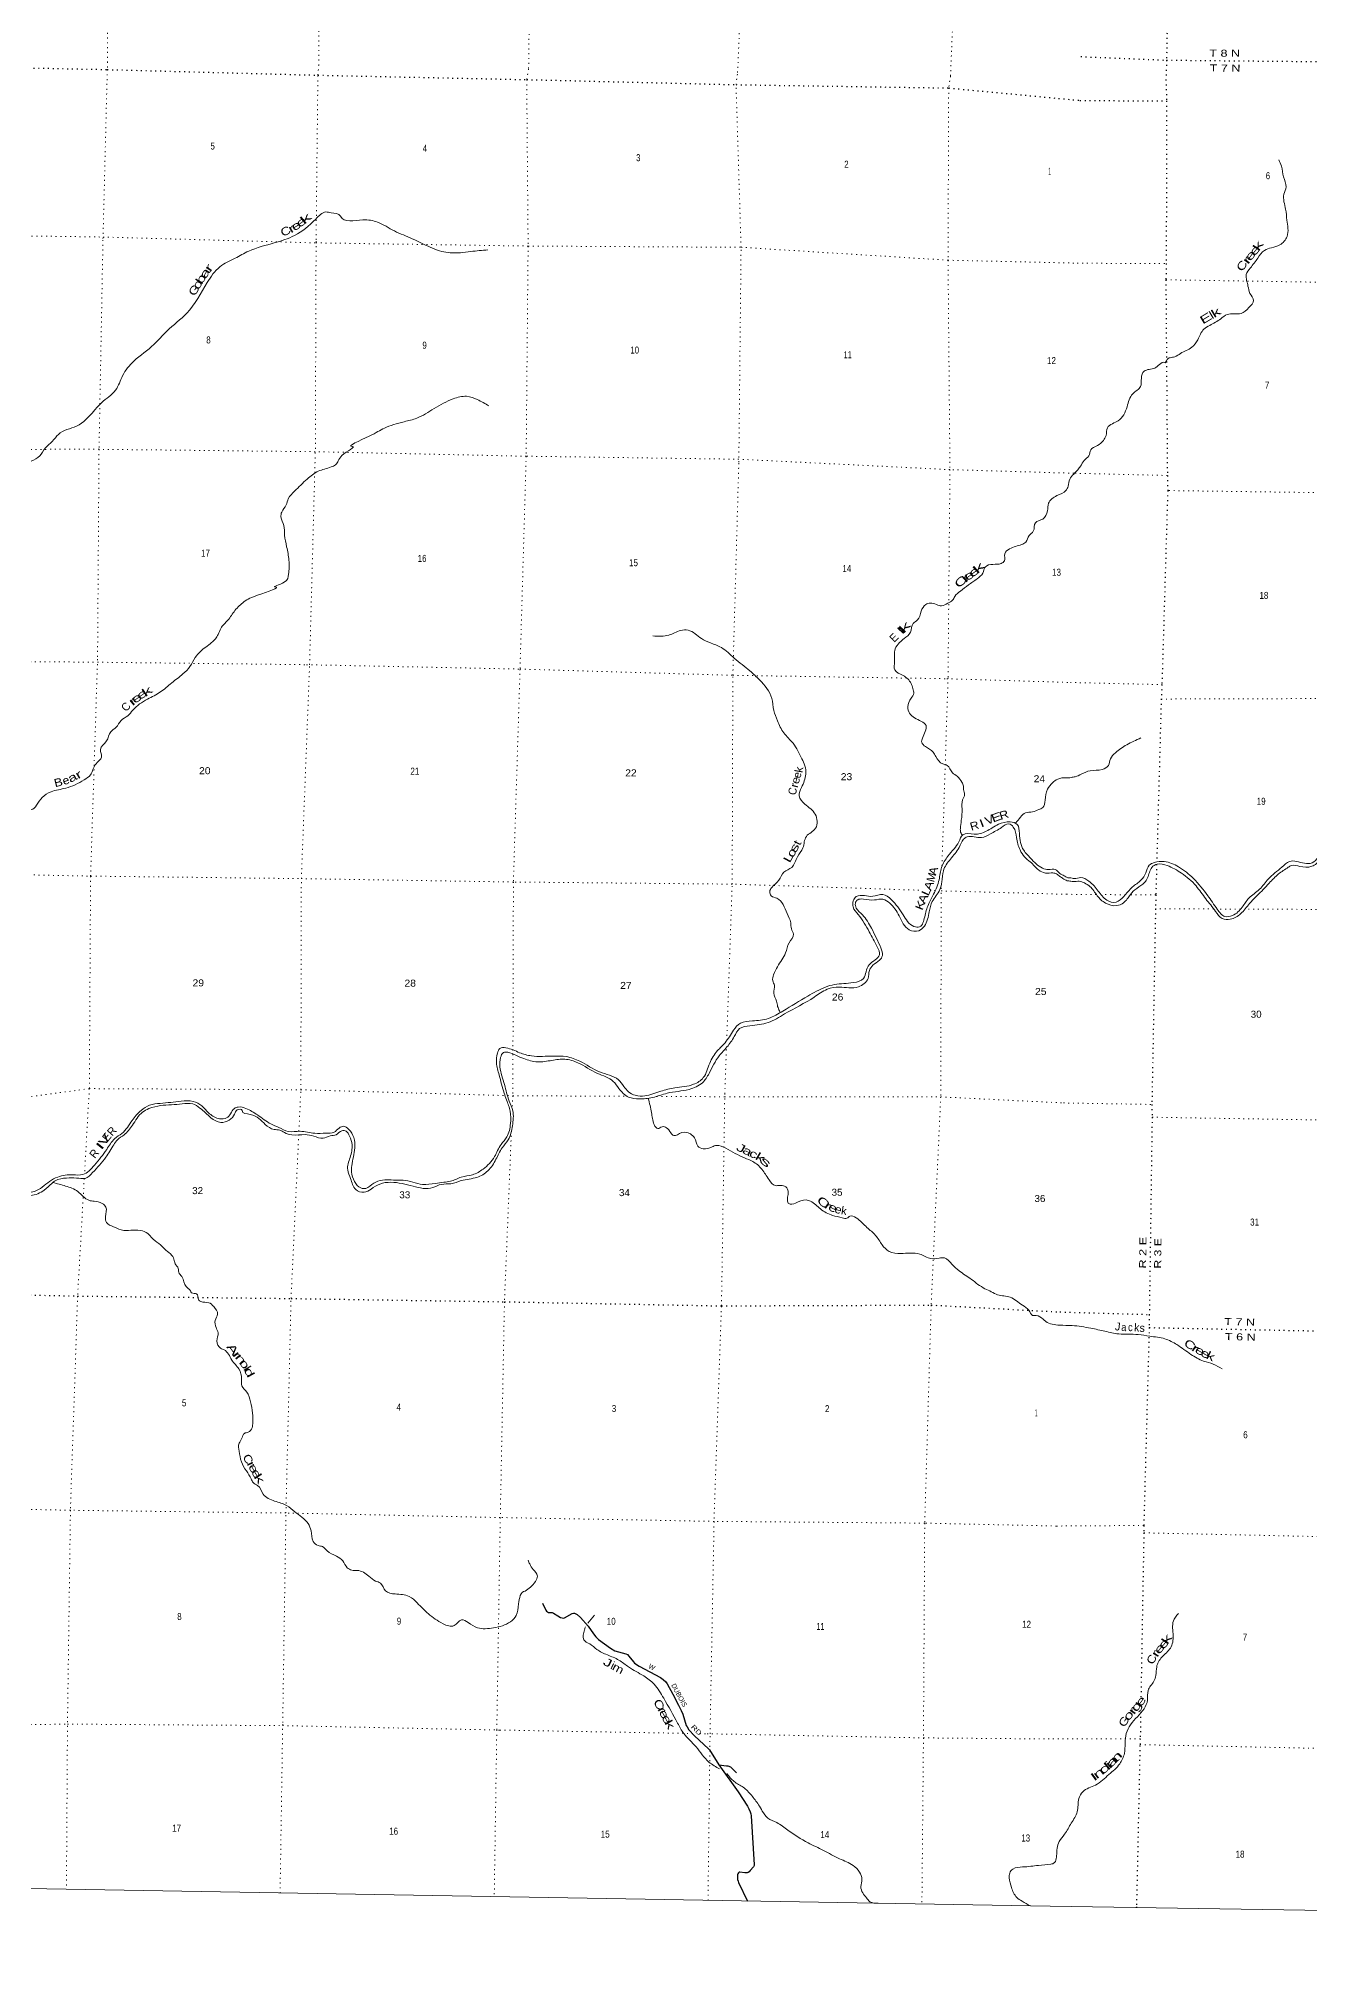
# Model space of a CAD drawing. Header units: feet. Extents: x -509309 to -252658, y -547785 to -360805.
# Drawn here: x -407270 to -375520, y -547785 to -499368 of the extents above; entities that cross this region are included whole.
import ezdxf
from ezdxf.enums import TextEntityAlignment as Align

# ---------------------------------------------------------------- set-up
doc = ezdxf.new("R2010")
doc.units = ezdxf.units.FT
doc.header["$LTSCALE"] = 80
doc.linetypes.add('DOTTED', pattern=[1.5, 0.3, -1.2])
for name, color, linetype, lineweight in [('29', 7, 'Continuous', 25), ('39', 7, 'Continuous', 13), ('4', 7, 'Continuous', 13), ('6', 7, 'DOTTED', 25), ('7', 7, 'DOTTED', 13)]:
    doc.layers.add(name, color=color, linetype=linetype, lineweight=lineweight)
doc.layers.add('30', color=7, linetype='Continuous')
doc.layers.add('41', color=7, linetype='Continuous')

msp = doc.modelspace()

# ---------------------------------------------------------------- linework, layer by layer
at = {"layer": '29'}
for points in [[(-394682.95, -538463.66), (-394601.03, -538635.27), (-394583.97, -538660.86), (-394558.38, -538682.19), (-394536.59, -538691.34), (-394440.64, -538697.67), (-394402.74, -538707.79), (-394294.6, -538781.27), (-394227.91, -538818.7), (-394191.77, -538831.79), (-394159.69, -538833.63), (-394134.1, -538827.23), (-393942.24, -538720.3), (-393905.94, -538709.76), (-393885.92, -538714.07), (-393867.59, -538718.46), (-393812.16, -538748.32), (-393733.01, -538822.95), (-393540.31, -539039.75), (-393411.04, -539230.99), (-393347.37, -539307.14), (-393279.14, -539371.13), (-392980.65, -539588.69), (-392871.11, -539650.34), (-392596.88, -539725.2), (-392554.24, -539746.53), (-392520.19, -539786.95), (-392409.26, -539929.96), (-392379.41, -539959.82), (-392262.28, -540037.35), (-391735.53, -540322.41), (-391663.04, -540373.6), (-391603.57, -540431.57), (-391564.97, -540480.25), (-391427.08, -540734.02), (-391286.05, -541013.6), (-391217.44, -541145.72), (-391177.66, -541238.35), (-391091.65, -541516.84), (-391069.62, -541555.14), (-391023.43, -541623.49), (-390881.13, -541779.84), (-390532.96, -542102.47), (-390509.6, -542131.12), (-390276.88, -542502.91)], [(-390276.88, -542502.91), (-389789.56, -543179.11), (-389560.42, -543536.86), (-389523.53, -543602.82), (-389493.68, -543677.47), (-389476.63, -543726.53), (-389464.5, -543779.32), (-389391.6, -545001.72), (-389392.41, -545021.21), (-389398.8, -545036.15), (-389406.26, -545051.07), (-389491.39, -545145.37), (-389518.2, -545172.65), (-389545.92, -545189.72), (-389567.24, -545198.24), (-389590.69, -545202.51), (-389628.94, -545200.05), (-389746.6, -545181.18), (-389765.52, -545183.32), (-389784.71, -545200.38), (-389801.76, -545225.98), (-389808.52, -545253.71), (-389810.29, -545309.16), (-389806.03, -545363.54), (-389794.3, -545411.54), (-389783.21, -545438.42), (-389558.58, -545907.47)], [(-390276.88, -542502.91), (-390085.32, -542523.58), (-390050.14, -542529.98), (-390023.45, -542537.09), (-390005.37, -542543.84), (-389984.05, -542555.57), (-389958.46, -542576.9), (-389829.53, -542705.89)]]:
    msp.add_lwpolyline(points, dxfattribs=at)
at = {"layer": '39'}
msp.add_line((-393381.41, -538761.14), (-393552.79, -538959.82), dxfattribs=at)
for points in [[(-376281.88, -502393.81), (-376214.32, -502550.68), (-376163.28, -502821.9), (-376098.11, -503071.1), (-376153.03, -503253.54), (-376110.44, -503629.1), (-376077.45, -503898.24), (-376052.23, -504107.11), (-376075.12, -504307.76), (-376252.52, -504519.78), (-376463.43, -504589.13), (-376640.23, -504656.62), (-376805.5, -504848.62), (-376993.08, -505096.73), (-377094.03, -505256.89), (-377084.63, -505409.5), (-377051.1, -505548.15), (-377001.7, -505731.04), (-376912.17, -505908.07), (-377027.24, -506086.24), (-377224.43, -506233.94), (-377573.56, -506258.53), (-377732.47, -506366.25), (-378007.96, -506529.67), (-378152.77, -506623.4), (-378308.32, -506887.7), (-378457.54, -507077.77), (-378736.99, -507231.14), (-378881.77, -507314.82), (-379000.21, -507338.4), (-379072.61, -507384.26), (-379137.13, -507462.27), (-379139.12, -507460.26), (-379263.68, -507505.89), (-379382.41, -507597.72), (-379649.52, -507676.87), (-379716.44, -507851.23), (-379737.35, -508059.91), (-379930.66, -508237.73), (-380072.42, -508564.33), (-380292.5, -508912.67), (-380439.24, -508988.32), (-380566.04, -509092.16), (-380598.91, -509280.72), (-380665.63, -509406.9), (-380812.57, -509530.72), (-380981.53, -509642.41), (-381026.26, -509788.76), (-381149.13, -509910.68), (-381233.94, -510046.82), (-381304.51, -510136.85), (-381404.21, -510246.38)], [(-396044.87, -504645.74), (-396476.42, -504685.24), (-396990.11, -504717.83), (-397404.12, -504613.06), (-397934.94, -504364.57), (-398382.12, -504171.16), (-398802.96, -503951.95), (-399173.35, -503895.79), (-399727.86, -503803.55), (-399729.82, -503799.52), (-399963.6, -503718.75), (-400095.73, -503697.27), (-400348.22, -503873.12), (-400875.87, -504284.78), (-401383.13, -504469.93), (-402022.95, -504675.72), (-402365.69, -504852.61), (-402742.89, -505065.24), (-403059.83, -505461.11), (-403569.08, -506224.08), (-404071.07, -506674.13), (-404391.35, -507005.75), (-404893.01, -507423.7), (-405175.53, -507787.84), (-405349.73, -508149.12), (-405701.9, -508462.34), (-405896.64, -508676.94), (-406325.59, -509045.51), (-406778.94, -509253.31), (-406931.18, -509430.25), (-407103.32, -509592.92), (-407243.77, -509794.05), (-407691.44, -510034.02), (-407858.09, -510246.91), (-407928.05, -510418.71), (-407964.29, -510624.98), (-407915.18, -510916.43), (-407988.95, -511068.13), (-407972.84, -511254.9), (-407940.88, -511459.89), (-408050.25, -511757.67), (-408124.73, -511977.57), (-408120.82, -511987.65), (-408179.8, -512067.27), (-408340.48, -512091.62), (-408520.47, -512238.16), (-408636.01, -512357.3), (-408826.08, -512315.13), (-409141.57, -512185.33), (-409382.26, -511998.15), (-409504.47, -511986.8), (-409622.22, -512125.98), (-409697.16, -512197.41), (-409746.82, -512345.35), (-409814.45, -512485.07), (-409823.66, -512599.33), (-409663.48, -512815.74), (-409585.19, -513001.17), (-409561.78, -513063.62), (-409497.01, -513198.75), (-409602.06, -513273.86), (-409679.32, -513375.36), (-409742.28, -513645.54), (-409763.86, -513791.78), (-409919.73, -513932.56), (-409969.75, -514114.6), (-410016.42, -514168.27), (-410050.84, -514200), (-410008.03, -514324.86), (-409948.66, -514594.36), (-409854.57, -514802.03), (-409875.91, -514926.2), (-410127.37, -515196.36), (-410281.86, -515397.35), (-410214.19, -515638.84), (-410108.69, -515714.21), (-409999.22, -515793.64), (-409922.72, -515956.98), (-409929.16, -516191.66), (-409879.6, -516438.98), (-409785.63, -516658.69), (-409785.16, -516807.17), (-409894.38, -516896.28), (-409957.39, -516977.87), (-409806.25, -517099.88), (-409633.96, -517308.39), (-409432.74, -517627.57), (-409339.39, -517907.46), (-409413.64, -518105.3), (-409434.12, -518339.82), (-409314.92, -518447.45)], [(-396019.21, -508544.45), (-396310.32, -508384.82), (-396578.19, -508303.69), (-396913.74, -508368.3), (-397391.51, -508609.94), (-397825.14, -508850.06), (-398138.87, -508936.97), (-398631.84, -509098.2), (-399016.97, -509302.72), (-399436.72, -509557.03), (-399432.71, -509557.07), (-399693.74, -509782.99), (-399854.56, -510014.01), (-399963.41, -510069.01), (-400285.37, -510175.9), (-400564.11, -510369.53), (-400876.08, -510673.15), (-401034.48, -510864.06), (-401084.21, -511018.02), (-401198.35, -511195.36), (-401217.66, -511317.55), (-401145.69, -511531), (-401126.11, -511769.97), (-401075.02, -512063.46), (-401018.37, -512401.14), (-401026, -512750.17), (-401136.36, -512949.62), (-401362.18, -513067.58), (-401360.18, -513067.6), (-401781.34, -513265.72), (-402144.11, -513440.38), (-402366.92, -513654.68), (-402545.91, -513897.53), (-402720.49, -514102.31), (-402784.23, -514254.11), (-402950.79, -514458.98), (-403239.89, -514684.6), (-403357.73, -514831.8), (-403492.4, -515055.07), (-403666.8, -515241.8), (-403947.84, -515463.49), (-404228.94, -515691.2), (-404551.67, -515872.32), (-404919.44, -516143.24), (-405047.26, -516286.32), (-405212.95, -516406.93), (-405339.02, -516574.11), (-405472.56, -516689.05), (-405577.19, -516916.65), (-405727.82, -517131.72), (-405699.68, -517318.62), (-405843.86, -517491.63), (-405979.05, -517765.05), (-406134.71, -517885.76), (-406594.1, -518095.51), (-406963.99, -518183.82), (-407184.08, -518329.93), (-407326.46, -518523.01), (-407455.93, -518631.97), (-407624.17, -518612.11), (-407814.12, -518752.52), (-407974.21, -518913.31), (-408178.43, -519075.64), (-408395.42, -519308.05), (-408516.99, -519429.14), (-408680.11, -519495.6), (-408887.76, -519409.1), (-409104.64, -519438.86), (-409251.41, -519475.41), (-409338.11, -519520.62), (-409386.85, -519542.06)], [(-381404.21, -510246.38), (-381505.85, -510371.94), (-381547.83, -510552.07), (-381601.08, -510659.84), (-381826.99, -510785.82), (-382033.5, -510976.21), (-382061.55, -511166.52), (-382179.97, -511369.9), (-382365.44, -511464.21), (-382415.75, -511674.34), (-382521.16, -511783.56), (-382605.05, -511945.17), (-382707.96, -512006.26), (-383007.86, -512113.39), (-383131.5, -512240.47), (-383139.31, -512412.94), (-383216.21, -512480.33), (-383424.99, -512502.16), (-383618.21, -512570.3), (-383679.94, -512722.12), (-383819.77, -512863.07), (-384035.94, -513017.25), (-384234.04, -513169.61), (-384379.85, -513306.48), (-384434.96, -513400.19), (-384552.05, -513475.17), (-384709.13, -513539.69), (-384835.12, -513506.23), (-384995.17, -513470.4), (-385099.79, -513503.39), (-385217.87, -513674.67), (-385308.37, -513892.39), (-385419.56, -513979.48), (-385488.02, -514199.44), (-385646.09, -514358.26), (-385757.41, -514457.38), (-385869.35, -514616.69), (-385886.15, -514688.73), (-385882.63, -514929.54), (-385878.79, -515138.25), (-385671.72, -515280.92), (-385471.21, -515475.7), (-385424.46, -515608.62), (-385401.61, -515725.24), (-385471.07, -515848.89), (-385549.52, -516064.73), (-385509.06, -516223.68), (-385387.9, -516335.33), (-385210.38, -516427.53), (-385097.14, -516529.07), (-385116.7, -516675.32), (-385184.69, -516849.15), (-385205.78, -516949.24), (-385110.64, -517056.61), (-384919.57, -517195.1), (-384848.56, -517308.22), (-384679.98, -517488.6), (-384568.07, -517525.92), (-384437.66, -517711.91), (-384316.24, -517799.5), (-384201.47, -517947.2), (-384162.35, -518041.92), (-384163.27, -518130.19), (-384132.48, -518254.92), (-384184.02, -518390.8), (-384196.34, -518611.37), (-384215.36, -518898.08), (-384239.61, -519108.49), (-384232.48, -519194.85), (-384210.91, -519241.23), (-384192.89, -519270.76)], [(-391921.97, -514292.74), (-391524.69, -514270.93), (-391230.72, -514155.71), (-391042.14, -514147.71), (-390709.42, -514355.94), (-390499.93, -514458.52), (-390212.48, -514584), (-389888.36, -514848.32), (-389498.62, -515165.51), (-389258.32, -515390.81), (-388952.29, -515851.56), (-388901.26, -516151.06), (-388809.73, -516412.88), (-388650.42, -516713.55), (-388420.53, -516974.85), (-388199.98, -517364.45), (-388125.54, -517533.79), (-388101.68, -517746.73), (-388207.4, -518078.65), (-388265.69, -518284.69), (-388125.48, -518492.85), (-387865.4, -518744.45), (-387819.11, -518921.51), (-387857.04, -519097.66), (-388087.76, -519301.84), (-388174.96, -519587.82), (-388311.63, -519811.06), (-388454.74, -520074.37), (-388648.5, -520194.67), (-388774.94, -520397.97), (-388953.26, -520576.62), (-389002.51, -520684.44), (-388963.45, -520785.18), (-388821.71, -520846.9), (-388570.97, -521224.79), (-388477.12, -521456.54), (-388462.69, -521611.18), (-388411.89, -521740.14), (-388518.45, -521959.7), (-388607.31, -522213.56), (-388809.4, -522556.48), (-388905.72, -522756.09), (-388927.36, -522908.34), (-388886.42, -523021.14), (-388904.5, -523217.57), (-388832.38, -523416.98), (-388805.66, -523547.68), (-388760.73, -523662.53), (-388743.15, -523706.86)], [(-379727.36, -516840.32), (-380081.11, -517011.44), (-380362.76, -517210.97), (-380487.76, -517363), (-380540.58, -517525.37), (-380695.47, -517631.09), (-380994.48, -517659.92), (-381217.49, -517747.29), (-381368.2, -517810.88), (-381470.19, -517828.42), (-381529.94, -517839.55)], [(-382853.99, -518963.72), (-382736.67, -518821.7), (-382613.19, -518710.67), (-382432.51, -518690.54), (-382279.5, -518632), (-382178.7, -518580.91), (-382122.65, -518396.93), (-382059.62, -518120.72), (-381935.62, -517959.54), (-381806.34, -517868.64), (-381701.76, -517839.67), (-381605.5, -517838.69), (-381529.94, -517839.55)], [(-395345.6, -524771.45), (-395149.94, -524853.81), (-394807.89, -524935.74), (-394446.54, -524897.49), (-394119.38, -524868.91), (-393799.44, -524956.62), (-393308.91, -525222.73), (-392911.92, -525421.62), (-392771.39, -525599.7), (-392530.99, -525814.96), (-392266.76, -525859.94), (-391929.51, -525825.45), (-391565.45, -525719.01), (-391019.01, -525622.56), (-390684.39, -525455.62), (-390519.56, -525224.65), (-390266.31, -524781.96), (-390071.51, -524561.34), (-389888.34, -524302.48), (-389755.95, -524105.27), (-389496.5, -524031.82), (-389044.51, -523954.42), (-388633.18, -523738.14), (-387888.83, -523314.77), (-387567.98, -523121.6), (-387260.62, -523068.73), (-386787.26, -523057.77), (-386546.49, -522851.69), (-386512.34, -522653.43), (-386426.75, -522521.93), (-386259, -522395.32), (-386187.59, -522277.71), (-386227.72, -522086.67), (-386461.26, -521596.6), (-386688.4, -521263.1), (-386841.02, -521090.92), (-386863.81, -520968.28), (-386814.87, -520890.56), (-386656.22, -520868.19), (-386385.72, -520889.16), (-386174.98, -520871.36), (-386005.53, -520967.48), (-385770.2, -521285.02), (-385517.14, -521632.85), (-385278.77, -521657.48), (-385137.2, -521542.63), (-385019.16, -521182.75), (-384942.33, -520928.76), (-384750.72, -520629.87), (-384702.61, -520437.77), (-384663.62, -520159.3), (-384486.13, -519868.27), (-384272.56, -519577.64), (-384158.13, -519372.21), (-384069.28, -519312.97), (-383710.49, -519328.87), (-383486.95, -519236.98), (-383210.55, -519075.43), (-383029.15, -518987.09), (-382915.68, -519066.56), (-382838.21, -519330.23), (-382747.18, -519640.2), (-382636.65, -519809.92), (-382491.61, -519939.89), (-382283.12, -520138.76), (-382115.49, -520216.81), (-381924.97, -520214.85), (-381836.95, -520235.86), (-381751.4, -520300.99), (-381675.73, -520351.96), (-381572.35, -520413.75)], [(-394088.57, -524799.02), (-393746.89, -524917.06), (-393254.39, -525187.2), (-392785.16, -525380.85), (-392646.52, -525546.87), (-392535.61, -525680.48), (-392362.09, -525770.63), (-392123.59, -525783.23), (-391727.38, -525671.12), (-391373.55, -525584.64), (-390905.39, -525495.38), (-390663.03, -525329.45), (-390502.88, -524970.02), (-390309.11, -524655.09), (-390120.57, -524458.49), (-389906.75, -524143.78), (-389736.51, -523971.05), (-389435.1, -523912.1), (-389039.41, -523850.14), (-388674.54, -523665.47), (-388051.01, -523290.96), (-387607.52, -523067), (-387386.27, -523003.17), (-386910.51, -522954.12), (-386660.76, -522848.46), (-386594.86, -522682.64), (-386518.86, -522508.9), (-386369.2, -522386.11), (-386259.63, -522262.89), (-386317.68, -522059.62), (-386514.33, -521686.32), (-386792.58, -521253.96), (-386918.94, -521064), (-386915.35, -520911.55), (-386842.07, -520806), (-386637.26, -520780.11), (-386428.9, -520798.4), (-386177.74, -520750.95), (-385964.54, -520881.65), (-385669.66, -521258.01), (-385399.97, -521549.84), (-385257.71, -521561.4), (-385130.82, -521313.97), (-385039.38, -521005.97), (-384908.35, -520746.55), (-384772.22, -520382.85), (-384708.86, -520074.54), (-384549.52, -519793.36), (-384397.2, -519608.4), (-384277.11, -519437.14), (-384176.99, -519257.64), (-383894.11, -519244.63), (-383594.58, -519173.62), (-383284.51, -518998.6), (-382990.56, -518939.35), (-382818.75, -519001.39), (-382764.98, -519230.7), (-382657.01, -519647.19), (-382484.62, -519845.67), (-382188.43, -520095.64), (-382036.37, -520129.38), (-381867.95, -520131.19), (-381750.61, -520224.75), (-381642.96, -520286.1), (-381571.11, -520330.87)], [(-365498.78, -520127.38), (-365775.81, -520178.39), (-365992.39, -520163.4), (-366158.97, -520184.77), (-366457.06, -519992.78), (-366627.2, -519903.73), (-366905.88, -519870.41), (-367124.57, -519879.51), (-367441, -519755.7), (-367867.36, -519537.06), (-368376.48, -519442.53), (-368849.5, -519350.17), (-369046.15, -519367.39), (-369249.34, -519511.05), (-369442.91, -519753.11), (-369588.35, -520001.4), (-369705.49, -520193.61), (-369824.15, -520269.38), (-369912.38, -520260.97), (-370136.82, -520205.81), (-370517.52, -520103.8), (-370645.78, -520073.14), (-370788.2, -520072.53), (-370972.94, -520119.91), (-371103.77, -520227.75), (-371228.97, -520431.97), (-371438.1, -520555.53), (-371672.54, -520494.3), (-372030.8, -520300.04), (-372329.71, -520304.78), (-372782.97, -520286.77), (-373029.03, -520123.12), (-373140.54, -519923.91), (-373196.5, -519873.48), (-373306.91, -519893.08), (-373607.88, -519913.87), (-373884.42, -519846.43), (-374302.63, -519595.72), (-374628.32, -519285.18), (-374788.39, -519188.13), (-374868.62, -519185.78), (-374892.96, -519249.91), (-375004.1, -519448.17), (-375129.14, -519610.23), (-375220.17, -519796.53), (-375337.25, -519976.69), (-375457.91, -520048.44), (-375754.8, -520051.18), (-375965.33, -520030.2), (-376043.74, -520072.02), (-376289.15, -520239.58), (-376522.78, -520469.43), (-376822.95, -520781.3), (-377012.31, -520975.2), (-377236.04, -521235.2), (-377493.35, -521370.6), (-377693.88, -521355.68), (-377859.63, -521174.3), (-378107.08, -520862.09), (-378350.46, -520535.85), (-378712.24, -520221.14), (-379072.52, -520028.89), (-379319.1, -519993.7), (-379453.83, -520075.43), (-379514.53, -520201.63), (-379633.92, -520454.05), (-379833.11, -520599.73), (-379990.21, -520755.64), (-380159.55, -520959.66), (-380336.37, -521031.17), (-380614.92, -520965.74), (-380818.77, -520782.19), (-381000.36, -520550.55), (-381140.42, -520463.63), (-381266.61, -520420.94), (-381421.11, -520430.31), (-381477.23, -520420.03), (-381572.35, -520413.75)], [(-367370.45, -519673.7), (-367806.81, -519446.99), (-368161.57, -519375.21), (-368612.59, -519301), (-368985.64, -519287.35), (-369274.98, -519404.55), (-369488.62, -519650.54), (-369672, -519854.5), (-369728.92, -520036.93), (-369831.68, -520148.91), (-369962.12, -520162.4), (-370432.99, -520033.91), (-370848.06, -519995.99), (-371097.24, -520105.33), (-371204.14, -520247.39), (-371395.4, -520415.19), (-371590.18, -520464.54), (-371830.24, -520306.93), (-372229.05, -520216.89), (-372640.3, -520225.16), (-372910.75, -520139.69), (-373050.27, -519922.29), (-373126.02, -519807.54), (-373260.44, -519812.98), (-373583.57, -519855.76), (-373854.07, -519782.33), (-374523.94, -519267.56), (-374740.03, -519134.14), (-374884.36, -519109.43), (-374956.89, -519187.41), (-375044.03, -519401.83), (-375205.38, -519615.93), (-375300.49, -519816.26), (-375451.54, -519964.16), (-375640.13, -519971.37), (-376013.05, -519927.62), (-376204.19, -520067.31), (-376542.41, -520364.96), (-376762.12, -520622.97), (-377029.82, -520844.64), (-377193.22, -521066.76), (-377438.81, -521278.49), (-377627.47, -521301.77), (-377819.3, -521122.29), (-378056.6, -520782.01), (-378415.91, -520354.9), (-378785.8, -520060.23), (-379142.31, -519928.22), (-379393.16, -519955.24), (-379519.81, -520020.94), (-379606.84, -520211.27), (-379727.97, -520397.44), (-379939.28, -520565.15), (-380154.89, -520803.11), (-380348.04, -520942.79), (-380580.52, -520893.62), (-380792.22, -520665.87), (-381025.89, -520417.96), (-381236.14, -520326.72), (-381388.69, -520352.16), (-381504.96, -520333.59), (-381533.65, -520334.44), (-381571.11, -520330.87)], [(-413500.43, -527325.17), (-413340.05, -527180.13), (-413217.18, -526934.67), (-413070.92, -526753.66), (-412827.66, -526694.08), (-412474.66, -526687.85), (-412177.52, -526652.92), (-411911.14, -526491.26), (-411737.64, -526390.8), (-411525.41, -526423.18), (-411310.62, -526594.03), (-411011.25, -526924.3), (-410731.81, -527242.31), (-410438.71, -527403.97), (-409959.37, -527589.7), (-409708.28, -527740.88), (-409474.37, -527809.6), (-409362.44, -527844.92), (-409215.19, -527954.85), (-409013.22, -528009.19), (-408664.61, -528039.02), (-408272.41, -528119.48), (-407772.17, -528223.18), (-407471.89, -528272.56), (-407133.6, -528137.76), (-406945.39, -527973.25), (-406856.44, -527903.98), (-406577.03, -527838.77), (-406326.35, -527837.46), (-406109.87, -527845.8), (-405925.91, -527703.32), (-405591.05, -527319.69), (-405395.27, -527004.79), (-405305.77, -526883.36), (-405138.04, -526758.76), (-404931.02, -526520.22), (-404674.94, -526191.92), (-404515.6, -526103.34), (-404224.06, -526028.23), (-403684.19, -525985.89), (-403423.49, -525984.68), (-403242.09, -526088.96), (-402965.87, -526330.69), (-402720.46, -526449.7), (-402513.29, -526389.73), (-402375.36, -526238.73), (-402312.14, -526137.08), (-402189.95, -526150.44), (-402190, -526154.45), (-401984.43, -526248.96), (-401608.04, -526499.79), (-401390.74, -526622.52), (-401246.56, -526642.12), (-401130.87, -526701.55), (-400945, -526761.74), (-400616.05, -526753.24), (-400397.85, -526789.7), (-400163.8, -526844.38), (-399986.71, -526784.09), (-399836.04, -526757.62), (-399694.6, -526654.81), (-399588.43, -526665.98), (-399501.5, -526791.32), (-399439.55, -527004.66), (-399491.01, -527325.13), (-399550.36, -527633.48), (-399476.44, -527852.97), (-399348.92, -528125.21), (-399141.09, -528193.66), (-398963.78, -528113.3), (-398749.93, -527989.2), (-398468.72, -527944.07), (-397916.31, -528044.32), (-397423.35, -528077.71), (-397205.93, -527995.78), (-396971.17, -527982.25), (-396715.67, -527902.74), (-396319.78, -527820.72), (-396047.38, -527659.13), (-395843.83, -527368.39), (-395690.49, -527085.13), (-395535.96, -526880.13), (-395434.08, -526532.11), (-395424.19, -526159.03), (-395515.89, -525913.26), (-395629.95, -525504.74), (-395745.67, -525062.08), (-395729.17, -524825.5), (-395659.73, -524703.86), (-395549.35, -524695.02), (-395345.6, -524771.45)], [(-413497.6, -527183.02), (-413393.29, -527093.29), (-413306.74, -526869.5), (-413069.92, -526657.36), (-412872.88, -526607.32), (-412570.2, -526618.6), (-412242.91, -526577.98), (-411936.77, -526448.85), (-411696.93, -526333.06), (-411496.59, -526351.26), (-411301.51, -526489.8), (-411016.1, -526811.88), (-410652.8, -527164.91), (-410245.83, -527367.92), (-410144.05, -527415.16), (-409616.21, -527565.3), (-409426.38, -527629.54), (-409333.02, -527714.82), (-409231.8, -527816.23), (-408994.24, -527919.1), (-408675.73, -527950.62), (-408181.43, -528048.23), (-407729.56, -528175.48), (-407374.58, -528171.28), (-406999.01, -527922.51), (-406795.35, -527814.35), (-406417.75, -527756.22), (-406169.04, -527750.87), (-405877.81, -527513.23), (-405572.94, -527121.25), (-405373.65, -526854.54), (-405193.8, -526722.04), (-404937.81, -526401.77), (-404714.61, -526149.36), (-404498.67, -526017.25), (-404235.5, -525971.93), (-403709.57, -525919.4), (-403408.81, -525922.64), (-403197.42, -526035.26), (-403000.92, -526229.99), (-402751.58, -526357.07), (-402574.86, -526332.89), (-402477.55, -526231.61), (-402379.91, -526098.23), (-402287.31, -526063.11), (-402091.19, -526101.34), (-401806.09, -526260.91), (-401469.54, -526487.24), (-401273.92, -526573.61), (-401038.33, -526672.45), (-400739.51, -526669.65), (-400375.07, -526719.72), (-400094.29, -526716.72), (-399891.51, -526692.82), (-399760.08, -526587.89), (-399653.35, -526544.9), (-399527.76, -526616.48), (-399395.61, -526828.57), (-399372.19, -527083.64), (-399447.02, -527530.26), (-399452.65, -527686.7), (-399378.92, -527924.25), (-399220.18, -528086.47), (-399097.98, -528097.81), (-398896.07, -527965.56), (-398680.74, -527891.63), (-398239.6, -527894.37), (-398167.42, -527895.15), (-397677.18, -527996.73), (-397362.09, -527972.03), (-397151.23, -527942.19), (-396982.55, -527919.93), (-396710.76, -527816.52), (-396431.39, -527755.32), (-396165.22, -527613.72), (-395881.24, -527301.77), (-395717.69, -527000.57), (-395573.35, -526811.51), (-395481.62, -526475.42), (-395490.48, -526170.35), (-395581.78, -525886.47), (-395640.18, -525717.3), (-395765.82, -525264.51), (-395830.83, -524958.84), (-395806.25, -524716.33), (-395748.9, -524600.57), (-395598.33, -524584.14), (-395252.68, -524706.23), (-394956.72, -524785.66), (-394409.32, -524789.55), (-394088.57, -524799.02)], [(-392039.3, -525845.09), (-391957.49, -526202.35), (-391888.44, -526504.05), (-391803.22, -526601.28), (-391694.49, -526558.3), (-391580.41, -526579.6), (-391473.47, -526709.16), (-391401.95, -526774.13), (-391200.69, -526704.07), (-390986.47, -526736.47), (-390879.21, -526835.93), (-390801.14, -527041.43), (-390663.43, -527105.11), (-390444.38, -527059.31), (-390333.71, -527022.38), (-390101.85, -527095.1), (-389631.09, -527334.91), (-389429.45, -527421.35), (-389198.91, -527620.46), (-389021.14, -527881.2), (-388858.23, -528027.41), (-388763.93, -528022.41), (-388631.78, -528041.89), (-388546.61, -528143.12), (-388543.7, -528249.49), (-388561.22, -528391.76), (-388524.02, -528478.43), (-388359.42, -528462.15), (-388093.94, -528386.75), (-387983.95, -528416.03), (-387733.31, -528611.34), (-387432.17, -528771.08), (-387190.16, -528831.87), (-387073.97, -528843.15), (-386999.22, -528789.78), (-386845.23, -528829.56), (-386573.06, -529075.26), (-386358.51, -529270.19), (-386194.51, -529504.69), (-386015.76, -529671.14), (-385729.56, -529724.38), (-385254.46, -529739.52), (-384976.91, -529852.86), (-384770.24, -529841.04), (-384635.79, -529832.46), (-384446.98, -529995), (-384270.18, -530155.41), (-383963.61, -530371.38), (-383627.13, -530603.73), (-383465.49, -530679.71), (-383307.84, -530753.64), (-382991.66, -530817.23), (-382688.91, -531015.11), (-382527.82, -531143.25), (-382432.89, -531270.67), (-382340.67, -531273.67), (-382171.16, -531363.78), (-382103.59, -531422.69), (-381755.85, -531517.6)], [(-406917.93, -527951.32), (-406599.14, -528037.17), (-406293.79, -528176.89), (-406015.31, -528394.57), (-405889.24, -528420), (-405685.24, -528472.36), (-405589.96, -528565.68), (-405602.44, -528802.3), (-405577.88, -528947.02), (-405404.56, -529057.23), (-405140.79, -529146.35), (-404910.12, -529140.8), (-404681.71, -529159.31), (-404508.25, -529255.48), (-404407.16, -529368.92), (-404224.15, -529511.34), (-404097.12, -529637.11), (-403942.12, -529773.2), (-403883.29, -529900.24), (-403860.04, -529978.74), (-403783.07, -530097.94), (-403772, -530190.36), (-403694.93, -530299.53), (-403589.26, -530551.47), (-403482.05, -530654.95), (-403450.49, -530705.45), (-403324.4, -530728.88), (-403277.76, -530871.83), (-403218.17, -530926.65), (-403021.92, -530952.83), (-402896.62, -531052.5), (-402800.31, -531240.13), (-402860.09, -531395.98), (-402839.89, -531574.77), (-402789.11, -531705.73), (-402819.31, -531910.06), (-402724.94, -532091.65), (-402635.11, -532130.74), (-402445.25, -532385.59), (-402271.12, -532610.17), (-402199.49, -532857.73), (-402195.31, -533034.34), (-402070.58, -533188.17), (-401980.85, -533429.9), (-401927.64, -533713.38), (-401924, -533942.15), (-401939.48, -534080.42), (-402034.86, -534189.75), (-402131.42, -534218.8), (-402192.86, -534342.54), (-402264.33, -534466.17), (-402264.39, -534664.8), (-402204.95, -534926.27), (-402081, -535156.34), (-401960.76, -535356.26), (-401911.59, -535449.09), (-401800.04, -535520.51), (-401659.95, -535740.72), (-401374.97, -535912.32), (-401075.34, -536023.89), (-400872.39, -536176.55), (-400540.61, -536475.06), (-400466.27, -536654.43), (-400408.87, -536919.9), (-400291.61, -537021.48), (-400175.59, -537048.81), (-400066.37, -537152.31), (-399833.11, -537283.23), (-399673.98, -537407.33), (-399559.42, -537575.1), (-399447.78, -537638.5), (-399309.47, -537644), (-399020.18, -537785.55), (-398855.03, -537909.72), (-398731.23, -537961.21), (-398602.91, -538155.21), (-398367.08, -538231.98), (-398012.79, -538293.98), (-397811.94, -538456.65), (-397534.01, -538726.49), (-397165.61, -538975.24), (-396887.34, -539020.37), (-396705.43, -538881.88), (-396541.64, -538943.83), (-396304.39, -539076.8), (-395905.34, -539077.08), (-395482.65, -538925.13), (-395338.64, -538768.17), (-395277.47, -538477.9), (-395119.81, -538164.59), (-395115.8, -538164.64)], [(-381755.85, -531517.6), (-381448.73, -531525.1), (-380975.6, -531591.37), (-380624.88, -531667.15), (-380282.13, -531732.86), (-379796.76, -531749), (-379506.07, -531790.4), (-379129.23, -531856.25), (-378826.93, -532002.09), (-378476.89, -532244.48), (-378160.65, -532412.45), (-377918.25, -532489.78), (-377697.42, -532609.46)], [(-395115.8, -538164.64), (-394984.41, -538063.72), (-394860.62, -537922.6), (-394809.05, -537784.71), (-394911.59, -537617.08), (-395000.42, -537481.7), (-395039.58, -537390.99)], [(-378790.4, -538719.01), (-378915.54, -538907.17), (-378921.06, -539274.5), (-378988.53, -539583.35), (-379204.11, -539813.27), (-379333.49, -540055.61), (-379354.42, -540268.31), (-379403.16, -540412.63), (-379548.54, -540644.86), (-379561.57, -540885.7), (-379648.71, -541100.11), (-379985.34, -541498.14), (-380092.55, -541716.49), (-380140.74, -542216.12), (-380256.15, -542476.59), (-380526.04, -542742.41), (-380864.13, -543007.94), (-381179.74, -543173.2), (-381278.74, -543345.41), (-381316.21, -543674.46), (-381467.82, -543958.86), (-381635.45, -544235.16), (-381768.6, -544419.27), (-381834.24, -544772.29), (-381864.92, -544914.69), (-381931.35, -544972.62), (-381978.21, -544980.78)], [(-393610.38, -539051.15), (-393629.88, -539129.65), (-393650.47, -539374.21), (-393501.2, -539482.16), (-393324.12, -539616.48), (-393060.85, -539753.75), (-392771.45, -539885.27), (-392528.58, -540056.42), (-392151.92, -540281.18), (-391891.34, -540484.62), (-391652.37, -540838.31), (-391303.87, -541458.03), (-391152.17, -541718.48), (-390842.82, -542052.87), (-390521.9, -542431.52), (-390256.43, -542603.86)], [(-390075.67, -542718.37), (-389893.28, -542917.81), (-389666.18, -543062.71), (-389461.71, -543261.54), (-389283.71, -543500.21), (-389189.07, -543655.72), (-389052.54, -543831.75), (-388829.14, -543946.51), (-388550.34, -544134.1), (-388046.29, -544450.51), (-387659.25, -544641.27), (-387258.34, -544848.23), (-386917.2, -545018.43), (-386758.48, -545182.66), (-386698.18, -545361.88), (-386726.16, -545546.17), (-386677.66, -545703.19), (-386586.68, -545824.55), (-386499.46, -545921.8), (-386291.67, -545962.45)], [(-381978.21, -544980.78), (-382284.93, -545014.1), (-382682.39, -545053.97), (-382925.57, -545105.52), (-383006.81, -545204.97), (-383016.09, -545325.25), (-382962.44, -545566.6), (-382828.66, -545814.82), (-382698.77, -545909.16), (-382496.4, -546025.56)]]:
    msp.add_spline(points, degree=3, dxfattribs=at)
at = {"layer": '4'}
msp.add_lwpolyline([(-505285.47, -360804.75), (-473709.75, -361478.07), (-442133.15, -362107.95), (-410555.71, -362694.39), (-378977.49, -363237.41), (-347398.54, -363736.98), (-315818.95, -364193.12), (-284238.76, -364605.82), (-252658.03, -364975.08), (-254669.8, -547785.08), (-286501.98, -547412.88), (-318333.63, -546996.89), (-350164.67, -546537.13), (-381995.06, -546033.57), (-413824.72, -545486.23), (-445653.6, -544895.12), (-477481.62, -544260.22), (-509308.75, -543581.54)], close=True, dxfattribs=at)
msp.add_lwpolyline([(-505285.47, -360804.75), (-473709.75, -361478.07), (-442133.15, -362107.95), (-410555.71, -362694.39), (-378977.49, -363237.41), (-347398.54, -363736.98), (-315818.95, -364193.12), (-284238.76, -364605.82), (-252658.03, -364975.08), (-254669.8, -547785.08), (-286501.98, -547412.88), (-318333.63, -546996.89), (-350164.67, -546537.13), (-381995.06, -546033.57), (-413824.72, -545486.23), (-445653.6, -544895.12), (-477481.62, -544260.22), (-509308.75, -543581.54)], close=True, dxfattribs=at)
at = {"layer": '6'}
for p, q in [((-381250.14, -500908.78), (-379086.52, -500923.48)), ((-381749.94, -531185.01), (-379516.98, -531247.45))]:
    msp.add_line(p, q, dxfattribs=at)
for points in [[(-378816.56, -486559.59), (-378868.1, -489382.48), (-378899.27, -490275.67), (-378983.38, -494638.27), (-379010.19, -495507.42), (-379086.74, -499902.27), (-379102.47, -500390.92)], [(-413010.09, -499935.38), (-410759.85, -500029.19), (-405557.24, -500137.34), (-400294.82, -500278.23), (-395076.19, -500388.55), (-389845.7, -500515.05), (-384530.54, -500598.32), (-381250.14, -500908.78)], [(-381228.57, -499814.5), (-379086.74, -499902.27), (-374056.83, -499950.44), (-368767.96, -499998.64), (-363499.72, -500084.66), (-358210.97, -500140.89), (-352959.97, -500170.42), (-349463.44, -500196.26)], [(-379102.47, -500390.92), (-379086.52, -500923.48), (-379093.99, -504987.88), (-379103.55, -505391.28), (-379066.04, -510280.78), (-379057.46, -510658.16), (-379202.28, -515506.8), (-379219.7, -515868.02), (-379331.94, -519939.51)], [(-379333.51, -519996.62), (-379354.69, -520764.87), (-379362.01, -521108.06), (-379452.85, -525999.07), (-379448.05, -526318.22), (-379516.98, -531247.45), (-379520.23, -531574.6), (-379655.4, -536519.63), (-379654.1, -536704.29), (-379726.26, -540837.6)], [(-413558.23, -530585.17), (-411449.26, -530673.56), (-406298.85, -530787.16), (-400965.41, -530848.56), (-395632.19, -530930.02), (-390208.94, -531032.51), (-384968.9, -531012.65), (-381749.94, -531185.01)], [(-379520.23, -531574.6), (-374659.47, -531671.94), (-374571.21, -531666.27), (-369335.39, -531749.02), (-369245.15, -531749.38), (-364043.51, -531858.09), (-363953.27, -531858.44), (-358783.69, -531959), (-358687.41, -531955.36), (-353495.55, -531997.8), (-353395.25, -531990.17), (-349945.11, -532027.2)], [(-379732.25, -541180.84), (-379743.9, -541848.2), (-379750.57, -542018.78), (-379837.8, -546046.24), (-379838.55, -546069.05)]]:
    msp.add_lwpolyline(points, dxfattribs=at)
at = {"layer": '7'}
for p, q in [((-381317.28, -504976.38), (-379093.99, -504987.88)), ((-379066.04, -510280.78), (-381403.95, -510226.42)), ((-381490.26, -515454.01), (-379202.28, -515506.8)), ((-384871.3, -520657.39), (-384941.34, -520655.13)), ((-381577.63, -520747.61), (-384763.92, -520661.09)), ((-380843.33, -520753.29), (-381577.63, -520747.61)), ((-380112.81, -520758.97), (-380710.08, -520754.32)), ((-379354.69, -520764.87), (-379994.16, -520759.89)), ((-377907.41, -521114.35), (-379362.01, -521108.06)), ((-377239.95, -521117.24), (-377824.89, -521114.71)), ((-381663.7, -525961.23), (-379452.85, -525999.07)), ((-379655.4, -536519.63), (-381838.24, -536534.47)), ((-381926.1, -541856.05), (-379743.9, -541848.2))]:
    msp.add_line(p, q, dxfattribs=at)
for points in [[(-405002.78, -467993.86), (-405055.27, -473599.67), (-405038.93, -478845.29), (-405283.77, -484242.78), (-405578.87, -489581.02), (-405589.93, -494898.42), (-405550.16, -499941.64)], [(-400274.78, -500033.67), (-400254.92, -495074.9), (-400212.94, -489713.88), (-400002.58, -484257.56), (-399778.41, -478924), (-399794.84, -473760.67), (-399677.9, -468065.72)], [(-394373.16, -468141.22), (-394387.17, -473838.12), (-394566.51, -479025.91), (-394612.72, -484398.9), (-394536.46, -489661.68), (-394974.43, -495049.55), (-395027.76, -500124.01)], [(-389805.69, -500212.75), (-389592.05, -495160.62), (-389368.36, -489853.15), (-389385, -484623.6), (-389289.23, -479285.66), (-389059.74, -473990.35), (-389139.44, -468257.59)], [(-383848.78, -468334.85), (-383884.04, -473876.72), (-384008.38, -479240.24), (-384128.33, -484802.65), (-384155.03, -489987.22), (-384273.22, -495234.38), (-384485.55, -500301.93)], [(-405550.16, -499941.64), (-405557.24, -500137.34), (-405665.7, -504397.86), (-405764.14, -509627.39), (-405800.6, -514873.64), (-405975.26, -520295.16), (-406006.36, -525603.76), (-406126.62, -527734.99)], [(-400769.31, -526668.34), (-400720.71, -525632.54), (-400708.01, -520357.85), (-400502.07, -515013.01), (-400357.72, -509613.24), (-400339.59, -504394.79), (-400294.82, -500278.23), (-400274.78, -500033.67)], [(-395027.76, -500124.01), (-395076.19, -500388.55), (-395041.21, -504548.19), (-395089.77, -509800.43), (-395243.3, -515119.75), (-395408.89, -520440.95), (-395419.44, -524648.02)], [(-390078.88, -524402.57), (-389941.01, -520493.76), (-389924.88, -515275.29), (-389775.31, -509950), (-389719.49, -504579.37), (-389845.7, -500515.05), (-389805.69, -500212.75)], [(-384485.55, -500301.93), (-384530.54, -500598.32), (-384547.18, -504901.87), (-384499.29, -510135.08), (-384547.33, -515337.16), (-384698.85, -520048.87)], [(-410807.7, -504248.14), (-405662.91, -504323.56), (-400342.38, -504469.09), (-395041.21, -504548.19), (-389719.49, -504579.37), (-384547.18, -504901.87), (-381317.28, -504976.38)], [(-379103.55, -505391.28), (-374070.26, -505471.23), (-368880.1, -505433.38), (-363596.38, -505578.54), (-358322.8, -505751.77), (-353000.58, -505792.71), (-349547.47, -505748.96)], [(-381403.95, -510226.42), (-384499.29, -510135.08), (-389772.52, -509875.7), (-395089.77, -509800.43), (-400360.51, -509687.54), (-405764.14, -509627.39), (-410891.7, -509630.41)], [(-365301.35, -510740.04), (-368946.07, -510639.6), (-374084.29, -510727.84), (-379057.46, -510658.16)], [(-411084.88, -514905.16), (-405803.39, -514947.94), (-400576.37, -515010.22), (-395243.3, -515119.75), (-389924.88, -515275.29), (-384577.66, -515360.91), (-381490.26, -515454.01)], [(-379219.7, -515868.02), (-374228.17, -515853.47), (-368984.62, -516014.53), (-363680.47, -516061.43), (-362205.58, -516080.73)], [(-385276.6, -520644.31), (-389941.01, -520493.76), (-395408.89, -520440.95), (-400782.31, -520355.06), (-406049.56, -520292.37), (-411141.75, -520185.4)], [(-384712.97, -520487.97), (-384716.19, -520588.01), (-384730.36, -525810.61), (-384968.9, -531012.65), (-385129.81, -536462.31), (-385161.51, -541829.09), (-385200.07, -545980.44)], [(-349786.22, -521526.85), (-353183.21, -521610.15), (-358500.82, -521412.67), (-369112.76, -521222.52), (-374378.63, -521129.61), (-377134.03, -521117.7)], [(-395419.67, -524743.66), (-395422.28, -525781.85), (-395436.09, -526120.73)], [(-390545.28, -545890.83), (-390494.53, -541727.57), (-390392.45, -536343.39), (-390208.94, -531032.51), (-390125.78, -525732.4), (-390085.1, -524579.22)], [(-411584.04, -526322.7), (-411259.64, -526319.7), (-406006.36, -525603.76), (-400720.71, -525632.54), (-395620.2, -525776.27)], [(-395553.88, -525778.14), (-395422.28, -525781.85), (-392564.74, -525795.26)], [(-391830.34, -525798.71), (-390128.57, -525806.7), (-384730.36, -525810.61), (-381663.7, -525961.23)], [(-401239.51, -545707.87), (-401173.8, -541448.04), (-401093.3, -536208.29), (-400965.41, -530848.56), (-400773.5, -526757.79)], [(-395458.12, -526660.84), (-395632.19, -530930.02), (-395736.34, -536322.1), (-395823.58, -541630.1), (-395888.05, -545800.05)], [(-379448.05, -526318.22), (-374460.89, -526400), (-369249.05, -526462.59), (-363865.05, -526604.13), (-358580.98, -526656.97), (-353796.41, -526820.37)], [(-406132.97, -527847.61), (-406298.85, -530787.16), (-406478.81, -536140.31), (-406551.6, -541410.25), (-406578.35, -545614.68)], [(-381838.24, -536534.47), (-385129.81, -536462.31), (-390395.24, -536417.69), (-395736.34, -536322.1), (-401093.3, -536208.29), (-406478.81, -536140.31), (-411563.13, -536035.44), (-413673.89, -537052.64)], [(-350025.09, -537312.46), (-353625.94, -537268), (-358865.63, -537145.09), (-364157.53, -537042.05), (-369409.2, -536907.04), (-374709.14, -536809.99), (-379654.1, -536704.29)], [(-413759.86, -541859.7), (-411676.65, -541555.84), (-406554.39, -541484.55), (-401176.59, -541522.34), (-395749.28, -541632.89), (-390919.25, -541718.56)], [(-390756.14, -541721.46), (-390568.83, -541724.78), (-385161.51, -541829.09), (-381926.1, -541856.05)], [(-379750.48, -541996.7), (-374781.46, -542100.49), (-369503.58, -542199.46), (-364253.86, -542320.41), (-359010.33, -542458.9), (-353698.39, -542594.63), (-350105.52, -542628.31)]]:
    msp.add_lwpolyline(points, dxfattribs=at)

# ---------------------------------------------------------------- texts
at = {"layer": '30'}
for s, rotation, p in [('W', 331.579, (-392047.51, -540073.98)), ('DUBOIS', 298.518, (-391469.05, -540510.16))]:
    msp.add_text(s, height=120, rotation=rotation, dxfattribs=at).set_placement(p)
at = {"layer": '30', "width": 1.3}
msp.add_text('RD', height=120, rotation=314.18, dxfattribs=at).set_placement((-390980.42, -541565.69))
at = {"layer": '41'}
for s, rotation, width, p in [('e', 31.193, 1.5, (-400792.28, -504124.88)), ('e', 36.896, 1.7, (-400655.24, -504025.25)), ('k', 39.321, 2.05, (-400537.5, -503935.45)), ('C', 28.376, 1.3, (-401055.09, -504264.21)), ('r', 30.541, 1.65, (-400905.67, -504195.9)), ('k', 56.395, 1.8, (-376716.27, -504595.84)), ('C', 58.414, 1.35, (-377119.12, -505092.3)), ('r', 53.206, 1.9, (-377001.44, -504955.66)), ('e', 52.613, 1.75, (-376915.74, -504843.89)), ('e', 50.773, 1.8, (-376805.44, -504715.85)), ('o', 58.459, 1.5, (-403221.49, -505560.73)), ('b', 58.459, 1.6, (-403135.5, -505422.54)), ('a', 56.833, 1.7, (-403036.05, -505279.81)), ('r', 56.743, 1.75, (-402938.8, -505142.31)), ('G', 56.756, 1.3, (-403305.95, -505703.87)), ('E', 30.842, 1.65, (-378056.39, -506435.87)), ('l', 30.681, 1.25, (-377914.46, -506360.08)), ('k', 31.038, 1.7, (-377802.09, -506291.9)), ('e', 35.591, 1.65, (-383966.63, -512859.74)), ('e', 37.586, 1.75, (-383844.53, -512767.5)), ('k', 42.226, 2.15, (-383714.99, -512660.76)), ('C', 41.254, 1.65, (-384164.99, -513006.94)), ('r', 41.921, 2.1, (-384044.56, -512913.38)), ('l', 48.444, 1.7, (-385650.9, -514226.74)), ('k', 47.313, 2.2, (-385558.09, -514139.04)), ('e', 36.34, 1.7, (-404638.06, -515828.65)), ('k', 34.214, 1.85, (-404508.81, -515755.61)), ('r', 39.519, 2, (-404862.7, -515997.25)), ('e', 34.34, 1.6, (-404771.94, -515925.08)), ('k', 79.963, 1.1, (-388175.75, -517649.3)), ('B', 14.376, 1.2, (-406756.11, -518045.97)), ('e', 18.76, 1.15, (-406562.04, -517994.16)), ('a', 27.791, 1.5, (-406385.8, -517914.53)), ('r', 30.062, 1.65, (-406225.56, -517838.42)), ('r', 75.917, 1.2, (-388291.61, -518048.52)), ('e', 72.75, 1.15, (-388262.75, -517927.95)), ('C', 78.678, 0.95, (-388334.28, -518190.1)), ('R', 16.346, 1.15, (-383860.02, -519129.32)), ('I', 21.319, 1.45, (-383667.78, -519064.26)), ('V', 22.924, 1.25, (-383475.31, -518976.27)), ('E', 20.52, 1.4, (-383307.39, -518912.82)), ('R', 17.958, 1.2, (-383119.59, -518856.37)), ('s', 64.585, 1.6, (-388301.2, -519626.86)), ('t', 64.211, 1.25, (-388226.51, -519501.55)), ('L', 61.21, 1.5, (-388451.63, -519881.38)), ('o', 61.742, 1.4, (-388370.9, -519754.7)), ('A', 69.183, 1.25, (-384934.11, -520564.41)), ('A', 73.629, 1.15, (-384820.89, -520188.74)), ('K', 68.493, 1.3, (-385147.17, -521056.77)), ('A', 66.305, 1.3, (-385081.28, -520896.62)), ('L', 65.1, 1.4, (-385000.08, -520714.43)), ('V', 52.388, 1.65, (-405552.41, -526944.52)), ('I', 51.863, 2.05, (-405662.84, -527097.11)), ('J', 332.354, 1.6, (-389766.57, -527176.31)), ('a', 333.047, 1.5, (-389606.01, -527251.96)), ('c', 336.409, 1.45, (-389447.59, -527325.89)), ('k', 329.318, 1.7, (-389289.09, -527412.24)), ('s', 321.312, 2.05, (-389168.06, -527511.05)), ('C', 319.041, 1.65, (-387727.52, -528520.02)), ('r', 324.828, 1.85, (-387596.48, -528607.98)), ('e', 332.74, 1.4, (-387468.62, -528667.47)), ('e', 341.855, 1.15, (-387318.78, -528718.25)), ('k', 351.466, 1.05, (-387160.8, -528752.94)), ('a', 357.843, 0.85, (-380156.95, -531662.61)), ('c', 0.889, 0.85, (-379989.81, -531664.57)), ('k', 356.284, 0.95, (-379837.49, -531670.19)), ('A', 306.729, 1.65, (-402502.23, -532175.25)), ('C', 326.292, 1.4, (-378560.97, -532084.24)), ('r', 325.877, 1.8, (-378418.25, -532175.06)), ('e', 330.156, 1.5, (-378301.32, -532237.71)), ('r', 306.642, 1.9, (-402392.07, -532318.33)), ('n', 307.352, 1.85, (-402299.47, -532422.29)), ('o', 303.814, 1.6, (-402209.74, -532540.71)), ('l', 301.73, 1.3, (-402143.21, -532643.84)), ('d', 298.745, 1.65, (-402095.06, -532742.55)), ('e', 330.895, 1.45, (-378164.23, -532315.21)), ('k', 335.099, 1.5, (-378025.86, -532381.47)), ('C', 295.603, 1.25, (-402128.44, -534902.49)), ('r', 297.603, 1.55, (-402049.7, -535036.22)), ('e', 299.691, 1.45, (-401988.88, -535142.91)), ('e', 300.072, 1.5, (-401915.33, -535272.48)), ('k', 303.115, 1.8, (-401841.6, -535402.27)), ('e', 50.304, 1.8, (-379084.31, -539537.05)), ('k', 55.971, 1.8, (-378999.97, -539417.81)), ('J', 334.613, 1.55, (-393092.78, -540035.56)), ('C', 65.523, 1.2, (-379369.15, -539906.04)), ('r', 58.642, 1.7, (-379277.89, -539766.64)), ('e', 52.453, 1.75, (-379188.71, -539656.86)), ('i', 335.351, 1.1, (-392969.06, -540108.64)), ('m', 332.26, 1.25, (-392835.99, -540180.28)), ('e', 54.132, 1.7, (-379652.36, -540969.86)), ('C', 300.558, 1.35, (-391855.87, -541040.7)), ('r', 299.349, 1.65, (-391778.76, -541172.74)), ('e', 299.353, 1.45, (-391728.76, -541280.71)), ('e', 299.353, 1.45, (-391660.64, -541411.91)), ('G', 59.917, 1.25, (-380064.92, -541466)), ('o', 55.629, 1.6, (-379960.19, -541325.05)), ('r', 55.757, 1.8, (-379852.55, -541200.1)), ('g', 58.046, 1.65, (-379764.89, -541094)), ('k', 299.241, 1.65, (-391587.98, -541542.76)), ('n', 47.771, 2.05, (-380270.07, -542374.48)), ('I', 35.762, 1.95, (-380844.08, -542881.5)), ('n', 37.145, 1.85, (-380724.55, -542786.53)), ('d', 39.14, 2, (-380577.6, -542670.84)), ('i', 41.14, 1.75, (-380467.85, -542575.05)), ('a', 44.735, 2.15, (-380373.2, -542482.53))]:
    msp.add_text(s, height=200, rotation=rotation, dxfattribs=dict(at, width=width)).set_placement(p, align=Align.CENTER)
for s, rotation, p in [('E', 45.501, (-385829.96, -514403.33)), ('C', 48.05, (-405020.57, -516126.72)), ('e', 77.215, (-388221.14, -517788.74)), ('M', 73.778, (-384868.9, -520350.64)), ('E', 51.366, (-405493.47, -526874.2)), ('R', 49.008, (-405368.99, -526732.49)), ('R', 51.863, (-405808.03, -527287.27)), ('J', 353.772, (-380316.4, -531647.1)), ('s', 356.505, (-379700.05, -531682.93))]:
    msp.add_text(s, height=200, rotation=rotation, dxfattribs=at).set_placement(p, align=Align.CENTER)
at = {"layer": '6'}
for s, rotation, width, p in [('T 8 N', 359.451, 1.35, (-378020.41, -499812.48)), ('T 7 N', 359.451, 1.35, (-378011.04, -500183.93)), ('R 2 E', 89.199, 1.35, (-379598.85, -530100.6)), ('R 3 E', 89.199, 1.3, (-379223.46, -530101.84)), ('T 7 N', 358.853, 1.35, (-377646.35, -531512.11)), ('T 6 N', 358.853, 1.35, (-377630.3, -531887.5))]:
    msp.add_text(s, height=175, rotation=rotation, dxfattribs=dict(at, width=width)).set_placement(p)
at = {"layer": '7'}
for s, width, p in [('5', 0.85, (-402979.09, -502136.19)), ('4', 0.85, (-397675.01, -502193.7)), ('3', 0.85, (-392342.64, -502427.68)), ('2', 0.85, (-387142.24, -502591.44)), ('1', 0.4, (-382044.08, -502766.55)), ('6', 0.85, (-376607.83, -502877.88)), ('8', 0.85, (-403084.04, -506981.96)), ('9', 0.85, (-397683.71, -507114.53)), ('10', 0.85, (-392488.43, -507234.67)), ('11', 0.65, (-387155.91, -507351.39)), ('12', 0.85, (-382072.72, -507498.07)), ('7', 0.85, (-376628.98, -508112.64)), ('17', 0.85, (-403212.87, -512308.88)), ('16', 0.85, (-397801.14, -512441.09)), ('15', 0.85, (-392517.76, -512548.06)), ('14', 0.85, (-387186.19, -512693.57)), ('13', 0.85, (-381946.09, -512787.07)), ('18', 0.85, (-376764, -513365.97)), ('20', 1.1, (-403263.48, -517746.4)), ('21', 0.85, (-397981.99, -517759.27)), ('22', 1.1, (-392614.8, -517800.35)), ('23', 1.1, (-387227.55, -517895.94)), ('24', 1.1, (-382407.44, -517947.59)), ('19', 0.85, (-376831.91, -518510.65)), ('29', 1.1, (-403426.83, -523049.35)), ('28', 1.1, (-398130.65, -523054.34)), ('27', 1.1, (-392739.53, -523112.1)), ('26', 1.1, (-387449.28, -523402.22)), ('25', 1.1, (-382372.95, -523262.5)), ('30', 1.05, (-376983.95, -523831.55)), ('32', 1.05, (-403436.41, -528240.65)), ('33', 1.05, (-398259.42, -528344.5)), ('34', 1.05, (-392771.28, -528290.28)), ('35', 1.05, (-387457.36, -528280.82)), ('36', 1.05, (-382387.62, -528436.67)), ('31', 0.85, (-376997.39, -529025.87)), ('5', 0.85, (-403692.54, -533543.91)), ('4', 0.85, (-398328.05, -533647.86)), ('3', 0.85, (-392949.67, -533685.58)), ('2', 0.85, (-387621.64, -533688.73)), ('1', 0.4, (-382377.89, -533791.99)), ('6', 0.85, (-377170.16, -534340.5)), ('8', 0.85, (-403810.17, -538881.67)), ('9', 0.85, (-398322.91, -538998.9)), ('10', 0.85, (-393075.11, -539003.2)), ('11', 0.65, (-387836.6, -539129.79)), ('12', 0.85, (-382694.69, -539077.94)), ('7', 0.85, (-377181.29, -539395.57)), ('17', 0.85, (-403935.96, -544173.24)), ('16', 0.85, (-398512.04, -544247.29)), ('15', 0.85, (-393224.95, -544321.45)), ('14', 0.85, (-387736.29, -544333.93)), ('13', 0.85, (-382716.57, -544417.81)), ('18', 0.85, (-377360.5, -544822.23))]:
    msp.add_text(s, height=175, dxfattribs=dict(at, width=width)).set_placement(p)

doc.saveas('drawing.dxf')
